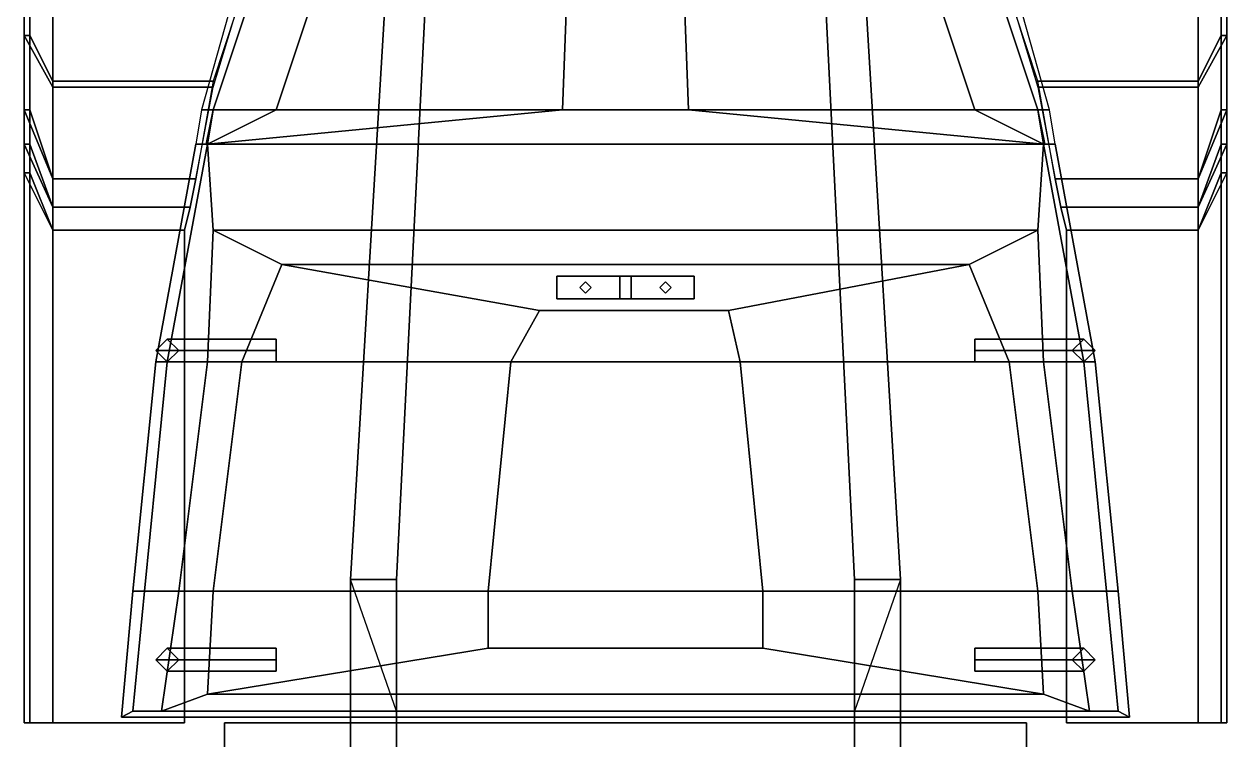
# Model space of a CAD drawing. Extents: x -1.15 to 1.15, y -3.34 to 2.82.
# Drawn here: x -1.05 to 1.05, y 0.26 to 1.51 of the extents above; entities that cross this region are included whole.
import ezdxf

# ---------------------------------------------------------------- set-up
doc = ezdxf.new("R2010")
doc.units = 0
doc.layers.get('0').update_dxf_attribs({"linetype": 'CONTINUOUS'})
doc.layers.add('MUDGUARDS', color=6, linetype='CONTINUOUS')

msp = doc.modelspace()

# ---------------------------------------------------------------- linework, layer by layer
for points in [[(-0.36, 2.44, 1.51), (-0.41, 2.53, 0.82), (-0.74, 1.36, 0.84), (-0.72, 1.36, 1.55)], [(0.74, 1.36, 0.84), (0.41, 2.53, 0.82), (0.36, 2.44, 1.51), (0.72, 1.36, 1.55)], [(-0.25, 2.44, 1.57), (-0.36, 2.44, 1.51), (-0.72, 1.36, 1.55), (-0.61, 1.36, 1.61)], [(-0.07, 2.43, 1.6), (-0.25, 2.44, 1.57), (-0.61, 1.36, 1.61), (-0.11, 1.36, 1.64)], [(0.61, 1.36, 1.61), (0.25, 2.44, 1.57), (0.07, 2.43, 1.6), (0.11, 1.36, 1.64)], [(0.72, 1.36, 1.55), (0.36, 2.44, 1.51), (0.25, 2.44, 1.57), (0.61, 1.36, 1.61)], [(-0.07, 2.43, 1.6), (-0.11, 1.36, 1.64), (0.11, 1.36, 1.64), (0.07, 2.43, 1.6)], [(-0.42, 1.54, 0.68), (-0.48, 0.54, 0.68), (-0.48, 0.54, 0.89), (-0.42, 1.54, 0.89)], [(-0.35, 1.54, 0.68), (-0.4, 0.54, 0.68), (-0.48, 0.54, 0.68), (-0.42, 1.54, 0.68)], [(-0.35, 1.54, 0.89), (-0.4, 0.54, 0.89), (-0.4, 0.54, 0.68), (-0.35, 1.54, 0.68)], [(0.48, 0.54, 0.68), (0.4, 0.54, 0.68), (0.35, 1.54, 0.68), (0.42, 1.54, 0.68)], [(0.35, 1.54, 0.68), (0.4, 0.54, 0.68), (0.4, 0.54, 0.89), (0.35, 1.54, 0.89)], [(0.42, 1.54, 0.89), (0.48, 0.54, 0.89), (0.48, 0.54, 0.68), (0.42, 1.54, 0.68)], [(-0.74, 1.36, 0.84), (-0.75, 1.3, 0.84), (-0.7322, 1.3, 1.55), (-0.72, 1.36, 1.55)], [(-0.72, 1.36, 1.55), (-0.72, 1.36, 1.55), (-0.7322, 1.3, 1.55), (-0.73, 1.3, 1.64)], [(-0.72, 1.36, 1.55), (-0.72, 1.36, 1.55), (-0.73, 1.3, 1.64), (-0.61, 1.36, 1.61)], [(-0.61, 1.36, 1.61), (-0.61, 1.36, 1.61), (-0.73, 1.3, 1.64), (-0.11, 1.36, 1.64)], [(-0.11, 1.36, 1.64), (-0.73, 1.3, 1.64), (0.73, 1.3, 1.64), (0.11, 1.36, 1.64)], [(0.11, 1.36, 1.64), (0.11, 1.36, 1.64), (0.73, 1.3, 1.64), (0.61, 1.36, 1.61)], [(0.61, 1.36, 1.61), (0.61, 1.36, 1.61), (0.73, 1.3, 1.64), (0.72, 1.36, 1.55)], [(0.7322, 1.3, 1.55), (0.75, 1.3, 0.84), (0.74, 1.36, 0.84), (0.72, 1.36, 1.55)], [(0.72, 1.36, 1.55), (0.72, 1.36, 1.55), (0.73, 1.3, 1.64), (0.7322, 1.3, 1.55)], [(-0.75, 1.3, 0.84), (-0.82, 0.92, 0.84), (-0.8, 0.92, 1.64), (-0.73, 1.3, 1.64)], [(0.75, 1.3, 0.84), (0.82, 0.92, 0.84), (-0.82, 0.92, 0.84), (-0.75, 1.3, 0.84)], [(-0.8, 0.92, 1.64), (-0.73, 0.92, 2.09), (-0.72, 1.15, 2.07), (-0.73, 1.3, 1.64)], [(-0.73, 1.3, 1.64), (-0.72, 1.15, 2.07), (0.72, 1.15, 2.07), (0.73, 1.3, 1.64)], [(0.72, 1.15, 2.07), (0.73, 0.92, 2.09), (0.8, 0.92, 1.64), (0.73, 1.3, 1.64)], [(0.8, 0.92, 1.64), (0.82, 0.92, 0.84), (0.75, 1.3, 0.84), (0.73, 1.3, 1.64)], [(-0.6, 1.09, 2.13), (-0.72, 1.15, 2.07), (-0.73, 0.92, 2.09), (-0.67, 0.92, 2.14)], [(0.6, 1.09, 2.13), (0.72, 1.15, 2.07), (-0.72, 1.15, 2.07), (-0.6, 1.09, 2.13)], [(0.73, 0.92, 2.09), (0.72, 1.15, 2.07), (0.6, 1.09, 2.13), (0.67, 0.92, 2.14)], [(-0.67, 0.92, 2.14), (-0.2, 0.92, 2.18), (-0.15, 1.01, 2.16), (-0.6, 1.09, 2.13)], [(-0.6, 1.09, 2.13), (-0.15, 1.01, 2.16), (0.18, 1.01, 2.16), (0.6, 1.09, 2.13)], [(0.18, 1.01, 2.16), (0.2, 0.92, 2.18), (0.67, 0.92, 2.14), (0.6, 1.09, 2.13)], [(-0.01, 1.07, 2.42), (-0.12, 1.07, 2.22), (-0.12, 1.03, 2.22), (-0.01, 1.03, 2.42)], [(-0.12, 1.07, 2.22), (-0.12, 1.07, 2.18), (-0.12, 1.03, 2.18), (-0.12, 1.03, 2.22)], [(0.12, 1.03, 2.18), (-0.12, 1.03, 2.18), (-0.12, 1.07, 2.18), (0.12, 1.07, 2.18)], [(0.12, 1.07, 2.18), (-0.12, 1.07, 2.18), (-0.12, 1.07, 2.22), (-0.01, 1.07, 2.42)], [(-0.07, 1.06, 2.14), (-0.08, 1.05, 2.14), (-0.08, 1.05, 2.18), (-0.07, 1.06, 2.18)], [(-0.08, 1.05, 2.14), (-0.07, 1.04, 2.14), (-0.07, 1.04, 2.18), (-0.08, 1.05, 2.18)], [(-0.06, 1.05, 2.14), (-0.07, 1.06, 2.14), (-0.07, 1.06, 2.18), (-0.06, 1.05, 2.18)], [(-0.07, 1.04, 2.14), (-0.06, 1.05, 2.14), (-0.06, 1.05, 2.18), (-0.07, 1.04, 2.18)], [(0.01, 1.07, 2.42), (-0.01, 1.07, 2.42), (-0.01, 1.03, 2.42), (0.01, 1.03, 2.42)], [(0.12, 1.07, 2.22), (0.12, 1.07, 2.18), (-0.01, 1.07, 2.42), (0.01, 1.07, 2.42)], [(0.01, 1.03, 2.42), (0.12, 1.03, 2.22), (0.12, 1.07, 2.22), (0.01, 1.07, 2.42)], [(0.07, 1.06, 2.14), (0.06, 1.05, 2.14), (0.06, 1.05, 2.18), (0.07, 1.06, 2.18)], [(0.06, 1.05, 2.14), (0.07, 1.04, 2.14), (0.07, 1.04, 2.18), (0.06, 1.05, 2.18)], [(0.08, 1.05, 2.14), (0.07, 1.06, 2.14), (0.07, 1.06, 2.18), (0.08, 1.05, 2.18)], [(0.07, 1.04, 2.14), (0.08, 1.05, 2.14), (0.08, 1.05, 2.18), (0.07, 1.04, 2.18)], [(0.12, 1.03, 2.22), (0.12, 1.03, 2.18), (0.12, 1.07, 2.18), (0.12, 1.07, 2.22)], [(-0.12, 1.03, 2.22), (-0.12, 1.03, 2.18), (0.12, 1.03, 2.18), (-0.01, 1.03, 2.42)], [(-0.01, 1.03, 2.42), (0.12, 1.03, 2.18), (0.12, 1.03, 2.22), (0.01, 1.03, 2.42)], [(-0.15, 1.01, 2.16), (-0.2, 0.92, 2.18), (0.2, 0.92, 2.18), (0.18, 1.01, 2.16)], [(-0.8, 0.96, 0.63), (-0.82, 0.94, 0.63), (-0.61, 0.94, 0.77), (-0.61, 0.96, 0.75)], [(-0.78, 0.94, 0.63), (-0.8, 0.96, 0.63), (-0.61, 0.96, 0.75), (-0.61, 0.94, 0.73)], [(0.82, 0.94, 0.63), (0.8, 0.96, 0.63), (0.61, 0.96, 0.75), (0.61, 0.94, 0.77)], [(0.8, 0.96, 0.63), (0.78, 0.94, 0.63), (0.61, 0.94, 0.73), (0.61, 0.96, 0.75)], [(-0.82, 0.94, 0.63), (-0.8, 0.92, 0.63), (-0.61, 0.92, 0.75), (-0.61, 0.94, 0.77)], [(-0.8, 0.92, 0.63), (-0.78, 0.94, 0.63), (-0.61, 0.94, 0.73), (-0.61, 0.92, 0.75)], [(0.78, 0.94, 0.63), (0.8, 0.92, 0.63), (0.61, 0.92, 0.75), (0.61, 0.94, 0.73)], [(0.8, 0.92, 0.63), (0.82, 0.94, 0.63), (0.61, 0.94, 0.77), (0.61, 0.92, 0.75)], [(-0.86, 0.52, 0.84), (-0.82, 0.92, 0.84), (0.82, 0.92, 0.84), (0.86, 0.52, 0.84)], [(-0.8, 0.92, 1.64), (-0.82, 0.92, 0.84), (-0.86, 0.52, 0.84), (-0.84, 0.52, 1.64)], [(-0.78, 0.52, 2.1), (-0.73, 0.92, 2.09), (-0.8, 0.92, 1.64), (-0.84, 0.52, 1.64)], [(-0.73, 0.92, 2.09), (-0.78, 0.52, 2.1), (-0.72, 0.52, 2.18), (-0.67, 0.92, 2.14)], [(-0.24, 0.52, 2.23), (-0.2, 0.92, 2.18), (-0.67, 0.92, 2.14), (-0.72, 0.52, 2.18)], [(0.24, 0.52, 2.23), (0.2, 0.92, 2.18), (-0.2, 0.92, 2.18), (-0.24, 0.52, 2.23)], [(0.67, 0.92, 2.14), (0.2, 0.92, 2.18), (0.24, 0.52, 2.23), (0.72, 0.52, 2.18)], [(0.72, 0.52, 2.18), (0.78, 0.52, 2.1), (0.73, 0.92, 2.09), (0.67, 0.92, 2.14)], [(0.8, 0.92, 1.64), (0.73, 0.92, 2.09), (0.78, 0.52, 2.1), (0.84, 0.52, 1.64)], [(0.86, 0.52, 0.84), (0.82, 0.92, 0.84), (0.8, 0.92, 1.64), (0.84, 0.52, 1.64)], [(-0.48, 0.29, 0.89), (-0.4, 0.29, 0.89), (-0.4, 0.31, 0.89), (-0.48, 0.54, 0.89)], [(-0.4, 0.54, 0.68), (-0.4, -1.15, 0.68), (-0.48, -1.15, 0.68), (-0.48, 0.54, 0.68)], [(-0.48, 0.54, 0.68), (-0.48, -1.15, 0.68), (-0.48, -1.15, 0.89), (-0.48, 0.54, 0.89)], [(-0.4, 0.54, 0.89), (-0.4, -1.15, 0.89), (-0.4, -1.15, 0.68), (-0.4, 0.54, 0.68)], [(0.4, 0.54, 0.68), (0.4, -1.15, 0.68), (0.4, -1.15, 0.89), (0.4, 0.54, 0.89)], [(0.48, -1.15, 0.68), (0.4, -1.15, 0.68), (0.4, 0.54, 0.68), (0.48, 0.54, 0.68)], [(0.4, 0.31, 0.89), (0.4, 0.29, 0.89), (0.48, 0.29, 0.89), (0.48, 0.54, 0.89)], [(0.48, 0.54, 0.89), (0.48, -1.15, 0.89), (0.48, -1.15, 0.68), (0.48, 0.54, 0.68)], [(0.86, 0.52, 0.84), (0.88, 0.3, 0.84), (-0.88, 0.3, 0.84), (-0.86, 0.52, 0.84)], [(-0.86, 0.52, 0.84), (-0.88, 0.3, 0.84), (-0.86, 0.31, 1.64), (-0.84, 0.52, 1.64)], [(-0.86, 0.31, 1.64), (-0.81, 0.31, 2.11), (-0.78, 0.52, 2.1), (-0.84, 0.52, 1.64)], [(-0.81, 0.31, 2.11), (-0.73, 0.34, 2.18), (-0.72, 0.52, 2.18), (-0.78, 0.52, 2.1)], [(-0.73, 0.34, 2.18), (-0.24, 0.42, 2.23), (-0.24, 0.52, 2.23), (-0.72, 0.52, 2.18)], [(-0.24, 0.52, 2.23), (-0.24, 0.42, 2.23), (0.24, 0.42, 2.23), (0.24, 0.52, 2.23)], [(0.24, 0.52, 2.23), (0.24, 0.42, 2.23), (0.73, 0.34, 2.18), (0.72, 0.52, 2.18)], [(0.72, 0.52, 2.18), (0.73, 0.34, 2.18), (0.81, 0.31, 2.11), (0.78, 0.52, 2.1)], [(0.78, 0.52, 2.1), (0.81, 0.31, 2.11), (0.86, 0.31, 1.64), (0.84, 0.52, 1.64)], [(0.86, 0.31, 1.64), (0.88, 0.3, 0.84), (0.86, 0.52, 0.84), (0.84, 0.52, 1.64)], [(-0.8, 0.42, 0.63), (-0.82, 0.4, 0.63), (-0.61, 0.4, 0.77), (-0.61, 0.42, 0.75)], [(-0.78, 0.4, 0.63), (-0.8, 0.42, 0.63), (-0.61, 0.42, 0.75), (-0.61, 0.4, 0.73)], [(0.73, 0.34, 2.18), (0.24, 0.42, 2.23), (-0.24, 0.42, 2.23), (-0.73, 0.34, 2.18)], [(0.82, 0.4, 0.63), (0.8, 0.42, 0.63), (0.61, 0.42, 0.75), (0.61, 0.4, 0.77)], [(0.8, 0.42, 0.63), (0.78, 0.4, 0.63), (0.61, 0.4, 0.73), (0.61, 0.42, 0.75)], [(-0.82, 0.4, 0.63), (-0.8, 0.38, 0.63), (-0.61, 0.38, 0.75), (-0.61, 0.4, 0.77)], [(-0.8, 0.38, 0.63), (-0.78, 0.4, 0.63), (-0.61, 0.4, 0.73), (-0.61, 0.38, 0.75)], [(0.78, 0.4, 0.63), (0.8, 0.38, 0.63), (0.61, 0.38, 0.75), (0.61, 0.4, 0.73)], [(0.8, 0.38, 0.63), (0.82, 0.4, 0.63), (0.61, 0.4, 0.77), (0.61, 0.38, 0.75)], [(0.81, 0.31, 2.11), (0.73, 0.34, 2.18), (-0.73, 0.34, 2.18), (-0.81, 0.31, 2.11)], [(-0.86, 0.31, 1.64), (-0.88, 0.3, 0.84), (0.88, 0.3, 0.84), (0.86, 0.31, 1.64)], [(0.86, 0.31, 1.64), (0.81, 0.31, 2.11), (-0.81, 0.31, 2.11), (-0.86, 0.31, 1.64)], [(-0.7, 0.29, 0.94), (0.7, 0.29, 0.94), (0.7, 0.29, 0.89), (-0.7, 0.29, 0.89)], [(0.7, 0.17, 0.94), (0.7, 0.29, 0.94), (-0.7, 0.29, 0.94), (-0.7, 0.17, 0.94)], [(-0.7, 0.17, 0.94), (-0.7, 0.29, 0.94), (-0.7, 0.29, 0.89), (-0.7, 0.17, 0.89)], [(-0.7, 0.29, 0.89), (-0.48, 0.29, 0.89), (-0.48, 0.17, 0.89), (-0.7, 0.17, 0.89)], [(-0.4, 0.29, 0.89), (0.4, 0.29, 0.89), (0.4, 0.29, 0.79), (-0.4, 0.29, 0.79)], [(-0.4, 0.29, 0.79), (0.4, 0.29, 0.79), (0.4, 0.17, 0.79), (-0.4, 0.17, 0.79)], [(0.48, 0.29, 0.89), (0.7, 0.29, 0.89), (0.7, 0.17, 0.89), (0.48, 0.17, 0.89)], [(0.7, 0.17, 0.89), (0.7, 0.29, 0.89), (0.7, 0.29, 0.94), (0.7, 0.17, 0.94)]]:
    msp.add_3dface(points)
at = {"layer": 'MUDGUARDS'}
for points in [[(-1, 1.4, 0.92), (-1, 1.53, 1.04), (-1.05, 1.58, 0.94), (-1.05, 1.49, 0.85)], [(-1.05, 1.58, 0.94), (-1.04, 1.58, 0.94), (-1.04, 1.49, 0.85), (-1.05, 1.49, 0.85)], [(-1.04, 1.49, 0.85), (-1.04, 1.58, 0.94), (-1, 1.53, 1.03), (-1, 1.41, 0.91)], [(1, 1.53, 1.04), (1, 1.4, 0.92), (1.05, 1.49, 0.85), (1.05, 1.58, 0.94)], [(1.04, 1.58, 0.94), (1.04, 1.49, 0.85), (1, 1.41, 0.91), (1, 1.53, 1.03)], [(1.05, 1.49, 0.85), (1.04, 1.49, 0.85), (1.04, 1.58, 0.94), (1.05, 1.58, 0.94)], [(-1, 1.53, 1.04), (-1, 1.4, 0.92), (-0.72, 1.4, 0.92), (-0.68, 1.53, 1.04)], [(-0.68, 1.53, 1.03), (-0.72, 1.41, 0.91), (-1, 1.41, 0.91), (-1, 1.53, 1.03)], [(0.68, 1.53, 1.04), (0.72, 1.4, 0.92), (1, 1.4, 0.92), (1, 1.53, 1.04)], [(1, 1.53, 1.03), (1, 1.41, 0.91), (0.72, 1.41, 0.91), (0.68, 1.53, 1.03)], [(-1, 1.24, 0.7), (-1, 1.4, 0.92), (-1.05, 1.49, 0.85), (-1.05, 1.36, 0.66)], [(-1.05, 1.49, 0.85), (-1.04, 1.49, 0.85), (-1.04, 1.36, 0.66), (-1.05, 1.36, 0.66)], [(-1.04, 1.36, 0.66), (-1.04, 1.49, 0.85), (-1, 1.41, 0.91), (-1, 1.24, 0.69)], [(1.04, 1.49, 0.85), (1.04, 1.36, 0.66), (1, 1.24, 0.69), (1, 1.41, 0.91)], [(1, 1.4, 0.92), (1, 1.24, 0.7), (1.05, 1.36, 0.66), (1.05, 1.49, 0.85)], [(1.05, 1.36, 0.66), (1.04, 1.36, 0.66), (1.04, 1.49, 0.85), (1.05, 1.49, 0.85)], [(-0.72, 1.41, 0.91), (-0.75, 1.24, 0.69), (-1, 1.24, 0.69), (-1, 1.41, 0.91)], [(1, 1.41, 0.91), (1, 1.24, 0.69), (0.75, 1.24, 0.69), (0.72, 1.41, 0.91)], [(-1, 1.4, 0.92), (-1, 1.24, 0.7), (-0.75, 1.24, 0.7), (-0.72, 1.4, 0.92)], [(0.72, 1.4, 0.92), (0.75, 1.24, 0.7), (1, 1.24, 0.7), (1, 1.4, 0.92)], [(-1, 1.19, 0.64), (-1, 1.24, 0.7), (-1.05, 1.36, 0.66), (-1.05, 1.3, 0.59)], [(-1.05, 1.36, 0.66), (-1.04, 1.36, 0.66), (-1.04, 1.3, 0.59), (-1.05, 1.3, 0.59)], [(-1.04, 1.3, 0.59), (-1.04, 1.36, 0.66), (-1, 1.24, 0.69), (-1, 1.19, 0.63)], [(1, 1.24, 0.7), (1, 1.19, 0.64), (1.05, 1.3, 0.59), (1.05, 1.36, 0.66)], [(1.04, 1.36, 0.66), (1.04, 1.3, 0.59), (1, 1.19, 0.63), (1, 1.24, 0.69)], [(1.05, 1.3, 0.59), (1.04, 1.3, 0.59), (1.04, 1.36, 0.66), (1.05, 1.36, 0.66)], [(-1, 1.15, 0.63), (-1, 1.19, 0.64), (-1.05, 1.3, 0.59), (-1.05, 1.25, 0.58)], [(-1.05, 1.3, 0.59), (-1.04, 1.3, 0.59), (-1.04, 1.25, 0.58), (-1.05, 1.25, 0.58)], [(-1.04, 1.25, 0.58), (-1.04, 1.3, 0.59), (-1, 1.19, 0.63), (-1, 1.15, 0.62)], [(1, 1.19, 0.64), (1, 1.15, 0.63), (1.05, 1.25, 0.58), (1.05, 1.3, 0.59)], [(1.04, 1.3, 0.59), (1.04, 1.25, 0.58), (1, 1.15, 0.62), (1, 1.19, 0.63)], [(1.05, 1.25, 0.58), (1.04, 1.25, 0.58), (1.04, 1.3, 0.59), (1.05, 1.3, 0.59)], [(-1, 0.29, 0.63), (-1, 1.15, 0.63), (-1.05, 1.25, 0.58), (-1.05, 0.29, 0.58)], [(-1.05, 1.25, 0.58), (-1.04, 1.25, 0.58), (-1.04, 0.29, 0.58), (-1.05, 0.29, 0.58)], [(-1.04, 0.29, 0.58), (-1.04, 1.25, 0.58), (-1, 1.15, 0.62), (-1, 0.29, 0.62)], [(-0.75, 1.24, 0.69), (-0.76, 1.19, 0.63), (-1, 1.19, 0.63), (-1, 1.24, 0.69)], [(-1, 1.24, 0.7), (-1, 1.19, 0.64), (-0.76, 1.19, 0.64), (-0.75, 1.24, 0.7)], [(1, 1.24, 0.69), (1, 1.19, 0.63), (0.76, 1.19, 0.63), (0.75, 1.24, 0.69)], [(0.75, 1.24, 0.7), (0.76, 1.19, 0.64), (1, 1.19, 0.64), (1, 1.24, 0.7)], [(1, 1.15, 0.63), (1, 0.29, 0.63), (1.05, 0.29, 0.58), (1.05, 1.25, 0.58)], [(1.04, 1.25, 0.58), (1.04, 0.29, 0.58), (1, 0.29, 0.62), (1, 1.15, 0.62)], [(1.05, 0.29, 0.58), (1.04, 0.29, 0.58), (1.04, 1.25, 0.58), (1.05, 1.25, 0.58)], [(-0.76, 1.19, 0.63), (-0.77, 1.15, 0.62), (-1, 1.15, 0.62), (-1, 1.19, 0.63)], [(-1, 1.19, 0.64), (-1, 1.15, 0.63), (-0.77, 1.15, 0.63), (-0.76, 1.19, 0.64)], [(1, 1.19, 0.63), (1, 1.15, 0.62), (0.77, 1.15, 0.62), (0.76, 1.19, 0.63)], [(0.76, 1.19, 0.64), (0.77, 1.15, 0.63), (1, 1.15, 0.63), (1, 1.19, 0.64)], [(-0.77, 1.15, 0.62), (-0.77, 0.29, 0.62), (-1, 0.29, 0.62), (-1, 1.15, 0.62)], [(-1, 1.15, 0.63), (-1, 0.29, 0.63), (-0.77, 0.29, 0.63), (-0.77, 1.15, 0.63)], [(1, 1.15, 0.62), (1, 0.29, 0.62), (0.77, 0.29, 0.62), (0.77, 1.15, 0.62)], [(0.77, 1.15, 0.63), (0.77, 0.29, 0.63), (1, 0.29, 0.63), (1, 1.15, 0.63)]]:
    msp.add_3dface(points, dxfattribs=at)

doc.saveas('drawing.dxf')
